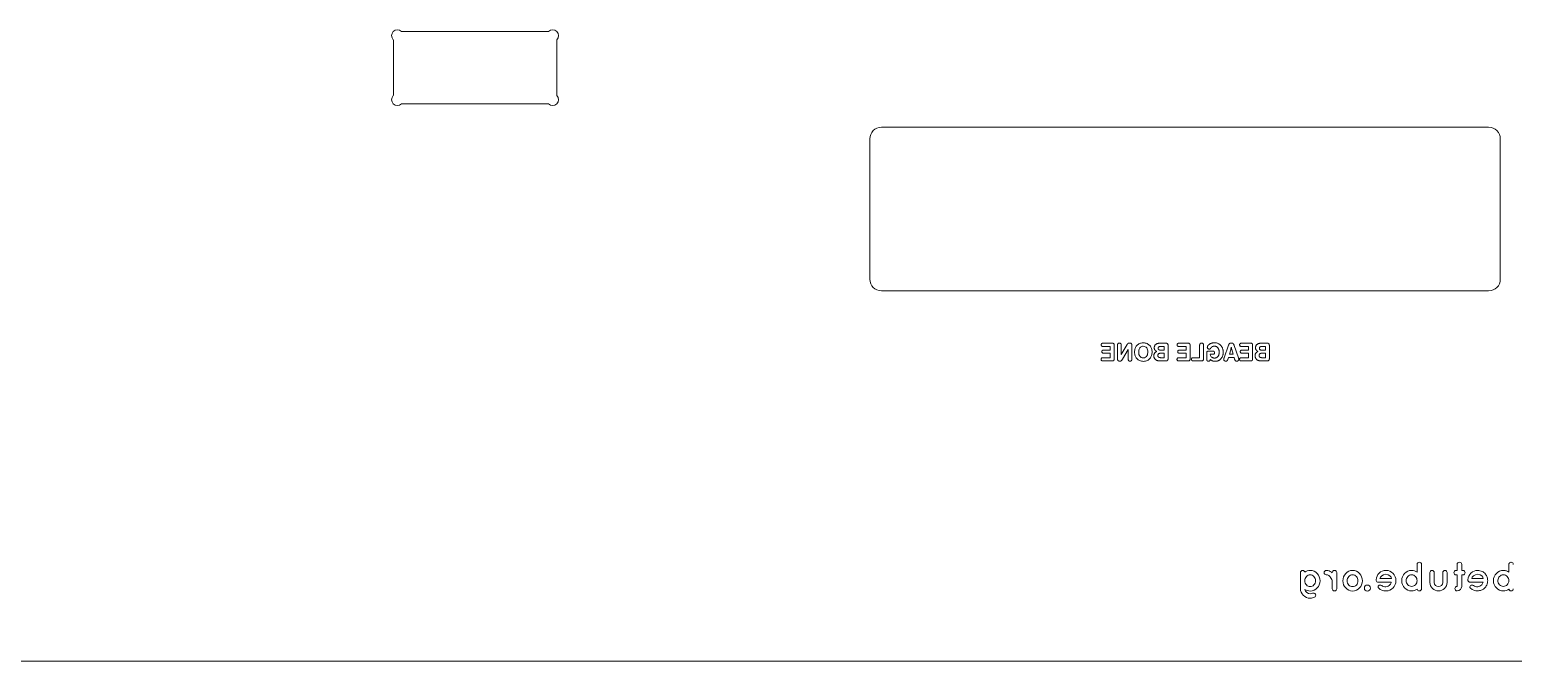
# Model space of a CAD drawing. Header units: millimetres. Extents: x 48 to 1147, y 15 to 1138.
# Drawn here: x 229.5 to 356.5, y 582.8 to 636.8 of the extents above; entities that cross this region are included whole.
import ezdxf

# ---------------------------------------------------------------- set-up
doc = ezdxf.new("R2010")
doc.units = ezdxf.units.MM

msp = doc.modelspace()

# ---------------------------------------------------------------- linework, layer by layer
at = {"color": 7, "linetype": 'Continuous', "lineweight": 15}
for p, q in [((273.9, 636.662), (261.314, 636.662)), ((260.607, 635.955), (260.607, 631.169)), ((274.607, 631.169), (274.607, 635.955)), ((261.314, 630.462), (273.9, 630.462)), ((302.407, 628.462), (354.407, 628.462)), ((301.407, 615.462), (301.407, 627.462)), ((355.407, 627.462), (355.407, 615.462)), ((354.407, 614.462), (302.407, 614.462)), ((322.158, 609.982), (321.401, 609.982)), ((326.721, 609.98), (326.282, 609.98)), ((328.657, 609.982), (327.9, 609.982)), ((334.014, 609.982), (333.257, 609.982)), ((335.394, 609.98), (334.955, 609.98)), ((321.997, 608.741), (321.394, 608.741)), ((321.401, 609.702), (321.997, 609.702)), ((321.457, 609.124), (321.997, 609.124)), ((321.997, 609.396), (321.459, 609.396)), ((321.997, 609.702), (321.997, 609.396)), ((321.997, 609.124), (321.997, 608.741)), ((322.337, 608.65), (322.337, 609.804)), ((322.624, 609.793), (322.624, 608.658)), ((323.445, 609.87), (322.933, 609.008)), ((322.94, 609.189), (322.94, 609.797)), ((323.043, 608.606), (323.542, 609.456)), ((323.535, 609.294), (323.535, 608.675)), ((323.852, 608.66), (323.852, 609.776)), ((326.615, 609.698), (326.316, 609.698)), ((326.325, 609.392), (326.615, 609.392)), ((326.615, 609.123), (326.348, 609.123)), ((326.4, 608.738), (326.615, 608.738)), ((326.615, 609.392), (326.615, 609.698)), ((326.615, 608.738), (326.615, 609.123)), ((326.955, 608.705), (326.955, 609.765)), ((328.495, 608.741), (327.893, 608.741)), ((327.9, 609.702), (328.495, 609.702)), ((327.956, 609.124), (328.495, 609.124)), ((328.495, 609.396), (327.958, 609.396)), ((328.495, 609.702), (328.495, 609.396)), ((328.495, 609.124), (328.495, 608.741)), ((328.836, 608.65), (328.836, 609.804)), ((329.657, 608.742), (329.132, 608.742)), ((329.657, 609.785), (329.657, 608.742)), ((329.998, 608.677), (329.998, 609.787)), ((330.269, 609.151), (330.269, 608.631)), ((330.771, 609.303), (330.425, 609.303)), ((330.559, 609.032), (330.765, 609.032)), ((332.138, 609.825), (331.747, 608.727)), ((332.071, 608.598), (332.121, 608.763)), ((332.121, 608.763), (332.609, 608.763)), ((332.315, 609.405), (332.203, 609.035)), ((332.203, 609.035), (332.53, 609.035)), ((332.53, 609.035), (332.409, 609.438)), ((332.609, 608.763), (332.652, 608.623)), ((332.988, 608.718), (332.618, 609.772)), ((333.852, 608.741), (333.25, 608.741)), ((333.257, 609.702), (333.852, 609.702)), ((333.313, 609.124), (333.852, 609.124)), ((333.852, 609.396), (333.315, 609.396)), ((333.852, 609.702), (333.852, 609.396)), ((333.852, 609.124), (333.852, 608.741)), ((334.193, 608.65), (334.193, 609.804)), ((335.288, 609.698), (334.989, 609.698)), ((334.998, 609.392), (335.288, 609.392)), ((335.288, 609.123), (335.021, 609.123)), ((335.073, 608.738), (335.288, 608.738)), ((335.288, 609.392), (335.288, 609.698)), ((335.288, 608.738), (335.288, 609.123)), ((335.628, 608.705), (335.628, 609.765)), ((321.394, 608.462), (322.156, 608.462)), ((326.329, 608.462), (326.734, 608.462)), ((327.893, 608.462), (328.655, 608.462)), ((329.128, 608.462), (329.777, 608.462)), ((333.25, 608.462), (334.012, 608.462)), ((335.002, 608.462), (335.407, 608.462)), ((348.28, 591.05), (348.28, 590.392)), ((348.662, 588.976), (348.662, 591.05)), ((351.708, 591.047), (351.708, 590.539)), ((352.097, 590.539), (352.097, 591.047)), ((356.138, 591.05), (356.138, 590.392)), ((338.287, 590.353), (338.287, 589)), ((341.013, 590.353), (341.013, 590.329)), ((341.013, 589.638), (341.013, 588.972)), ((341.392, 588.972), (341.392, 590.353)), ((344.771, 589.726), (344.771, 589.708)), ((345.097, 589.834), (346.089, 589.834)), ((349.377, 590.353), (349.377, 589.516)), ((349.748, 589.516), (349.748, 590.353)), ((350.474, 590.353), (350.474, 589.516)), ((350.845, 589.516), (350.845, 590.353)), ((351.708, 590.539), (351.62, 590.539)), ((351.62, 590.153), (351.708, 590.153)), ((351.708, 590.153), (351.708, 589.176)), ((352.198, 590.539), (352.097, 590.539)), ((352.097, 589.176), (352.097, 590.153)), ((352.097, 590.153), (352.198, 590.153)), ((352.63, 589.726), (352.63, 589.708)), ((352.956, 589.834), (353.947, 589.834)), ((344.957, 589.537), (346.071, 589.537)), ((352.816, 589.537), (353.93, 589.537)), ((107.407, 582.762), (597.807, 582.762))]:
    msp.add_line(p, q, dxfattribs=at)
for centre, radius, start, end in [((260.96, 636.308), 0.5, 45, 225), ((274.253, 636.308), 0.5, 315, 135), ((260.96, 630.816), 0.5, 135, 315), ((274.253, 630.816), 0.5, 225, 45), ((302.407, 627.462), 1, 90, 180), ((354.407, 627.462), 1, 0, 90), ((302.407, 615.462), 1, 180, 270), ((354.407, 615.462), 1, 270, 0)]:
    msp.add_arc(centre, radius, start, end, dxfattribs=at)
for points in [[(321.401, 609.702), (321.374, 609.702), (321.346, 609.705), (321.318, 609.711), (321.29, 609.717), (321.266, 609.734), (321.246, 609.763), (321.239, 609.774), (321.234, 609.787), (321.231, 609.8), (321.228, 609.814), (321.227, 609.827), (321.227, 609.84), (321.227, 609.875), (321.235, 609.902), (321.25, 609.923), (321.266, 609.944), (321.283, 609.959), (321.3, 609.967), (321.316, 609.974), (321.332, 609.979), (321.348, 609.98), (321.365, 609.982), (321.382, 609.982), (321.401, 609.982)], [(322.158, 609.982), (322.182, 609.981), (322.208, 609.979), (322.233, 609.975), (322.259, 609.971), (322.282, 609.958), (322.302, 609.935), (322.318, 609.915), (322.328, 609.893), (322.331, 609.87), (322.335, 609.846), (322.337, 609.824), (322.337, 609.804)], [(322.624, 609.793), (322.624, 609.808), (322.624, 609.825), (322.625, 609.842), (322.626, 609.859), (322.629, 609.877), (322.635, 609.894), (322.64, 609.911), (322.649, 609.927), (322.659, 609.942), (322.67, 609.957), (322.686, 609.97), (322.706, 609.98), (322.71, 609.981), (322.719, 609.984), (322.732, 609.988), (322.744, 609.993), (322.761, 609.995), (322.781, 609.995), (322.81, 609.995), (322.833, 609.99), (322.852, 609.98), (322.871, 609.97), (322.886, 609.959), (322.897, 609.948), (322.917, 609.926), (322.93, 609.902), (322.934, 609.875), (322.938, 609.847), (322.94, 609.822), (322.94, 609.797)], [(323.445, 609.87), (323.458, 609.892), (323.47, 609.91), (323.482, 609.925), (323.493, 609.94), (323.506, 609.953), (323.522, 609.964), (323.537, 609.975), (323.555, 609.982), (323.576, 609.988), (323.598, 609.993), (323.624, 609.995), (323.654, 609.995), (323.691, 609.995), (323.724, 609.989), (323.753, 609.978), (323.782, 609.966), (323.805, 609.946), (323.824, 609.918), (323.838, 609.895), (323.846, 609.871), (323.849, 609.848), (323.851, 609.824), (323.852, 609.8), (323.852, 609.776)], [(324.277, 609.785), (324.341, 609.855), (324.419, 609.91), (324.513, 609.95)], [(325.159, 609.946), (325.253, 609.903), (325.331, 609.845), (325.394, 609.773)], [(326.329, 608.462), (326.285, 608.462), (326.239, 608.463), (326.191, 608.466), (326.144, 608.469), (326.098, 608.477), (326.053, 608.489), (326.008, 608.501), (325.964, 608.52), (325.924, 608.545), (325.883, 608.57), (325.846, 608.606), (325.813, 608.651), (325.787, 608.687), (325.767, 608.726), (325.754, 608.767), (325.74, 608.807), (325.733, 608.855), (325.733, 608.91), (325.733, 608.97), (325.742, 609.021), (325.761, 609.064), (325.78, 609.106), (325.802, 609.141), (325.829, 609.169), (325.855, 609.197), (325.883, 609.22), (325.912, 609.237), (325.941, 609.254), (325.965, 609.268), (325.985, 609.278), (325.966, 609.286), (325.945, 609.298), (325.921, 609.312), (325.896, 609.326), (325.873, 609.346), (325.851, 609.37), (325.828, 609.394), (325.81, 609.425), (325.795, 609.462), (325.78, 609.499), (325.772, 609.545), (325.772, 609.6), (325.772, 609.658), (325.784, 609.712), (325.807, 609.761), (325.83, 609.809), (325.864, 609.851), (325.91, 609.885), (325.94, 609.908), (325.972, 609.926), (326.005, 609.938), (326.038, 609.95), (326.07, 609.959), (326.103, 609.966), (326.135, 609.972), (326.166, 609.976), (326.197, 609.978), (326.228, 609.979), (326.256, 609.98), (326.282, 609.98)], [(326.721, 609.98), (326.748, 609.98), (326.778, 609.978), (326.809, 609.975), (326.841, 609.973), (326.869, 609.961), (326.893, 609.941), (326.923, 609.917), (326.941, 609.889), (326.946, 609.857), (326.951, 609.826), (326.954, 609.795), (326.955, 609.765)], [(327.9, 609.702), (327.873, 609.702), (327.845, 609.705), (327.817, 609.711), (327.789, 609.717), (327.765, 609.734), (327.745, 609.763), (327.738, 609.774), (327.733, 609.787), (327.73, 609.8), (327.727, 609.814), (327.726, 609.827), (327.726, 609.84), (327.726, 609.875), (327.733, 609.902), (327.749, 609.923), (327.765, 609.944), (327.782, 609.959), (327.799, 609.967), (327.815, 609.974), (327.831, 609.979), (327.847, 609.98), (327.864, 609.982), (327.881, 609.982), (327.9, 609.982)], [(328.657, 609.982), (328.681, 609.981), (328.707, 609.979), (328.732, 609.975), (328.758, 609.971), (328.781, 609.958), (328.801, 609.935), (328.817, 609.915), (328.827, 609.893), (328.83, 609.87), (328.834, 609.846), (328.836, 609.824), (328.836, 609.804)], [(329.657, 609.785), (329.657, 609.812), (329.659, 609.839), (329.663, 609.865), (329.668, 609.892), (329.681, 609.917), (329.704, 609.941), (329.726, 609.964), (329.748, 609.978), (329.771, 609.983), (329.794, 609.988), (329.812, 609.991), (329.827, 609.991), (329.857, 609.991), (329.881, 609.987), (329.9, 609.978), (329.918, 609.969), (329.933, 609.96), (329.945, 609.95), (329.972, 609.926), (329.988, 609.9), (329.992, 609.872), (329.996, 609.844), (329.998, 609.815), (329.998, 609.787)], [(330.559, 609.032), (330.582, 608.933), (330.625, 608.855), (330.69, 608.797), (330.755, 608.74), (330.837, 608.711), (330.938, 608.711), (330.948, 608.711), (330.962, 608.712), (330.98, 608.713), (330.998, 608.715), (331.019, 608.719), (331.042, 608.725), (331.066, 608.732), (331.091, 608.742), (331.118, 608.756), (331.144, 608.771), (331.171, 608.792), (331.196, 608.819), (331.247, 608.87), (331.281, 608.931), (331.299, 609), (331.317, 609.068), (331.326, 609.139), (331.326, 609.213), (331.326, 609.286), (331.317, 609.354), (331.3, 609.416), (331.283, 609.478), (331.258, 609.533), (331.225, 609.58), (331.192, 609.626), (331.15, 609.663), (331.1, 609.689), (331.05, 609.716), (330.992, 609.729), (330.926, 609.729), (330.878, 609.729), (330.838, 609.724), (330.804, 609.713), (330.771, 609.702), (330.742, 609.689), (330.719, 609.674), (330.696, 609.659), (330.677, 609.643), (330.662, 609.627), (330.647, 609.61), (330.635, 609.596), (330.627, 609.583), (330.607, 609.557), (330.585, 609.533), (330.562, 609.512), (330.539, 609.49), (330.509, 609.48), (330.472, 609.48), (330.455, 609.48), (330.437, 609.483), (330.419, 609.489), (330.401, 609.496), (330.385, 609.505), (330.369, 609.518), (330.353, 609.531), (330.34, 609.548), (330.33, 609.568), (330.32, 609.588), (330.315, 609.611), (330.315, 609.639), (330.315, 609.655), (330.319, 609.677), (330.328, 609.705), (330.337, 609.734), (330.361, 609.771), (330.401, 609.815), (330.421, 609.835), (330.446, 609.857), (330.476, 609.88), (330.506, 609.904), (330.543, 609.926), (330.586, 609.947), (330.629, 609.968), (330.678, 609.985), (330.734, 609.999), (330.79, 610.012), (330.853, 610.019), (330.924, 610.019), (331.044, 610.019), (331.151, 609.997), (331.244, 609.954), (331.337, 609.911), (331.416, 609.853), (331.48, 609.78), (331.543, 609.707), (331.592, 609.622), (331.625, 609.524), (331.658, 609.427), (331.674, 609.323), (331.674, 609.214), (331.674, 609.118), (331.661, 609.024), (331.635, 608.931), (331.608, 608.839), (331.565, 608.755), (331.504, 608.681), (331.454, 608.618), (331.402, 608.569), (331.349, 608.536), (331.296, 608.502), (331.246, 608.477), (331.198, 608.462), (331.151, 608.447), (331.109, 608.438), (331.071, 608.435), (331.034, 608.433), (331.006, 608.431), (330.987, 608.431), (330.933, 608.431), (330.884, 608.436), (330.842, 608.445), (330.799, 608.455), (330.761, 608.467), (330.728, 608.483), (330.694, 608.499), (330.663, 608.517), (330.636, 608.537), (330.609, 608.557), (330.583, 608.577), (330.559, 608.597), (330.559, 608.584), (330.557, 608.569), (330.554, 608.551), (330.551, 608.533), (330.545, 608.516), (330.536, 608.499), (330.527, 608.483), (330.512, 608.469), (330.493, 608.459), (330.474, 608.448), (330.447, 608.442), (330.413, 608.442), (330.377, 608.442), (330.349, 608.449), (330.33, 608.463), (330.311, 608.476), (330.296, 608.493), (330.287, 608.512), (330.278, 608.531), (330.272, 608.552), (330.271, 608.573), (330.269, 608.595), (330.269, 608.614), (330.269, 608.631)], [(332.138, 609.825), (332.147, 609.85), (332.156, 609.872), (332.166, 609.893), (332.176, 609.914), (332.19, 609.932), (332.207, 609.947), (332.224, 609.962), (332.246, 609.974), (332.273, 609.982), (332.299, 609.991), (332.332, 609.995), (332.373, 609.995), (332.414, 609.995), (332.448, 609.99), (332.474, 609.981), (332.499, 609.972), (332.521, 609.958), (332.538, 609.939), (332.555, 609.921), (332.57, 609.897), (332.581, 609.869), (332.593, 609.841), (332.605, 609.809), (332.618, 609.772)], [(333.257, 609.702), (333.229, 609.702), (333.202, 609.705), (333.174, 609.711), (333.146, 609.717), (333.122, 609.734), (333.102, 609.763), (333.095, 609.774), (333.09, 609.787), (333.087, 609.8), (333.084, 609.814), (333.083, 609.827), (333.083, 609.84), (333.083, 609.875), (333.09, 609.902), (333.106, 609.923), (333.122, 609.944), (333.138, 609.959), (333.156, 609.967), (333.171, 609.974), (333.188, 609.979), (333.204, 609.98), (333.221, 609.982), (333.238, 609.982), (333.257, 609.982)], [(334.014, 609.982), (334.038, 609.981), (334.063, 609.979), (334.089, 609.975), (334.115, 609.971), (334.138, 609.958), (334.158, 609.935), (334.174, 609.915), (334.184, 609.893), (334.187, 609.87), (334.191, 609.846), (334.193, 609.824), (334.193, 609.804)], [(335.002, 608.462), (334.958, 608.462), (334.912, 608.463), (334.864, 608.466), (334.817, 608.469), (334.771, 608.477), (334.726, 608.489), (334.681, 608.501), (334.637, 608.52), (334.597, 608.545), (334.556, 608.57), (334.519, 608.606), (334.486, 608.651), (334.46, 608.687), (334.44, 608.726), (334.427, 608.767), (334.413, 608.807), (334.406, 608.855), (334.406, 608.91), (334.406, 608.97), (334.415, 609.021), (334.434, 609.064), (334.453, 609.106), (334.475, 609.141), (334.502, 609.169), (334.528, 609.197), (334.556, 609.22), (334.585, 609.237), (334.614, 609.254), (334.638, 609.268), (334.658, 609.278), (334.639, 609.286), (334.618, 609.298), (334.594, 609.312), (334.569, 609.326), (334.546, 609.346), (334.524, 609.37), (334.502, 609.394), (334.483, 609.425), (334.468, 609.462), (334.453, 609.499), (334.445, 609.545), (334.445, 609.6), (334.445, 609.658), (334.457, 609.712), (334.48, 609.761), (334.503, 609.809), (334.537, 609.851), (334.583, 609.885), (334.613, 609.908), (334.645, 609.926), (334.678, 609.938), (334.711, 609.95), (334.743, 609.959), (334.776, 609.966), (334.808, 609.972), (334.839, 609.976), (334.87, 609.978), (334.901, 609.979), (334.929, 609.98), (334.955, 609.98)], [(335.394, 609.98), (335.421, 609.98), (335.451, 609.978), (335.482, 609.975), (335.514, 609.973), (335.542, 609.961), (335.566, 609.941), (335.596, 609.917), (335.614, 609.889), (335.619, 609.857), (335.624, 609.826), (335.627, 609.795), (335.628, 609.765)], [(321.394, 608.462), (321.377, 608.462), (321.361, 608.462), (321.345, 608.463), (321.329, 608.464), (321.314, 608.468), (321.298, 608.475), (321.282, 608.482), (321.265, 608.495), (321.246, 608.515), (321.227, 608.534), (321.218, 608.562), (321.218, 608.6), (321.218, 608.623), (321.224, 608.645), (321.235, 608.667), (321.254, 608.703), (321.278, 608.724), (321.307, 608.73), (321.337, 608.736), (321.366, 608.739), (321.394, 608.741)], [(321.457, 609.124), (321.441, 609.124), (321.426, 609.125), (321.411, 609.125), (321.396, 609.126), (321.38, 609.129), (321.364, 609.135), (321.31, 609.157), (321.283, 609.198), (321.283, 609.26), (321.283, 609.299), (321.293, 609.328), (321.313, 609.346), (321.333, 609.365), (321.35, 609.377), (321.364, 609.383), (321.38, 609.39), (321.396, 609.394), (321.412, 609.395), (321.427, 609.396), (321.443, 609.396), (321.459, 609.396)], [(322.337, 608.65), (322.337, 608.637), (322.337, 608.621), (322.336, 608.603), (322.335, 608.586), (322.331, 608.568), (322.325, 608.551), (322.318, 608.533), (322.308, 608.517), (322.294, 608.502), (322.279, 608.487), (322.259, 608.476), (322.233, 608.469), (322.222, 608.466), (322.21, 608.464), (322.197, 608.463), (322.184, 608.462), (322.17, 608.462), (322.156, 608.462)], [(323.043, 608.606), (323.029, 608.581), (323.015, 608.558), (323.001, 608.539), (322.988, 608.519), (322.973, 608.503), (322.958, 608.488), (322.943, 608.474), (322.926, 608.463), (322.906, 608.456), (322.886, 608.449), (322.86, 608.445), (322.83, 608.445), (322.78, 608.445), (322.741, 608.452), (322.713, 608.467), (322.685, 608.481), (322.665, 608.499), (322.652, 608.52), (322.639, 608.542), (322.631, 608.565), (322.628, 608.59), (322.625, 608.615), (322.624, 608.638), (322.624, 608.658)], [(322.94, 609.189), (322.94, 609.173), (322.94, 609.158), (322.939, 609.144), (322.938, 609.129), (322.937, 609.114), (322.937, 609.099), (322.937, 609.083), (322.937, 609.068), (322.936, 609.054), (322.936, 609.039), (322.935, 609.024), (322.933, 609.008)], [(323.535, 609.294), (323.535, 609.314), (323.535, 609.331), (323.535, 609.345), (323.535, 609.358), (323.536, 609.371), (323.537, 609.381), (323.537, 609.392), (323.538, 609.403), (323.539, 609.414), (323.54, 609.424), (323.541, 609.438), (323.542, 609.456)], [(323.852, 608.66), (323.852, 608.631), (323.85, 608.602), (323.846, 608.571), (323.843, 608.54), (323.829, 608.513), (323.804, 608.488), (323.8, 608.484), (323.789, 608.476), (323.772, 608.463), (323.755, 608.451), (323.729, 608.445), (323.695, 608.445), (323.656, 608.445), (323.626, 608.453), (323.604, 608.47), (323.583, 608.487), (323.567, 608.506), (323.557, 608.53), (323.547, 608.554), (323.541, 608.579), (323.539, 608.605), (323.536, 608.632), (323.535, 608.655), (323.535, 608.675)], [(324.131, 609.534), (324.164, 609.631), (324.213, 609.714), (324.277, 609.785)], [(324.281, 608.66), (324.216, 608.732), (324.166, 608.816), (324.132, 608.911)], [(324.521, 608.491), (324.427, 608.532), (324.347, 608.588), (324.281, 608.66)], [(324.439, 609.293), (324.441, 609.325), (324.446, 609.361), (324.456, 609.4)], [(324.456, 609.4), (324.465, 609.44), (324.48, 609.48), (324.501, 609.521)], [(324.537, 608.862), (324.504, 608.906), (324.479, 608.959), (324.462, 609.02)], [(324.501, 609.521), (324.522, 609.562), (324.551, 609.599), (324.588, 609.634)], [(324.661, 608.757), (324.612, 608.782), (324.571, 608.817), (324.537, 608.862)], [(324.588, 609.634), (324.621, 609.663), (324.658, 609.684), (324.7, 609.7)], [(324.7, 609.7), (324.741, 609.715), (324.784, 609.722), (324.829, 609.722)], [(324.829, 609.722), (324.893, 609.722), (324.95, 609.708), (325, 609.681)], [(325, 609.681), (325.049, 609.654), (325.09, 609.618), (325.122, 609.573)], [(325.148, 608.911), (325.12, 608.858), (325.08, 608.813), (325.03, 608.776)], [(325.122, 609.573), (325.154, 609.527), (325.179, 609.475), (325.195, 609.416)], [(325.205, 609.078), (325.195, 609.02), (325.176, 608.964), (325.148, 608.911)], [(325.394, 609.773), (325.456, 609.7), (325.503, 609.617), (325.534, 609.521)], [(325.534, 609.521), (325.564, 609.426), (325.58, 609.326), (325.58, 609.221)], [(325.58, 609.221), (325.58, 609.127), (325.565, 609.032), (325.537, 608.938)], [(326.4, 608.738), (326.356, 608.738), (326.312, 608.74), (326.269, 608.745), (326.255, 608.746), (326.236, 608.75), (326.214, 608.756), (326.192, 608.761), (326.171, 608.771), (326.151, 608.786), (326.131, 608.8), (326.113, 608.819), (326.099, 608.842), (326.085, 608.866), (326.078, 608.897), (326.078, 608.936), (326.078, 608.946), (326.078, 608.957), (326.08, 608.969), (326.081, 608.981), (326.085, 608.994), (326.09, 609.007), (326.102, 609.036), (326.117, 609.058), (326.137, 609.073), (326.156, 609.089), (326.177, 609.101), (326.201, 609.108), (326.225, 609.115), (326.25, 609.119), (326.275, 609.121), (326.301, 609.122), (326.326, 609.123), (326.348, 609.123)], [(326.325, 609.392), (326.305, 609.392), (326.282, 609.392), (326.257, 609.394), (326.232, 609.395), (326.208, 609.401), (326.185, 609.411), (326.162, 609.421), (326.143, 609.436), (326.128, 609.457), (326.113, 609.478), (326.106, 609.507), (326.106, 609.546), (326.106, 609.583), (326.113, 609.612), (326.129, 609.633), (326.145, 609.654), (326.164, 609.669), (326.185, 609.678), (326.207, 609.687), (326.23, 609.693), (326.254, 609.695), (326.278, 609.697), (326.299, 609.698), (326.316, 609.698)], [(326.955, 608.705), (326.955, 608.676), (326.953, 608.644), (326.949, 608.608), (326.945, 608.572), (326.93, 608.541), (326.904, 608.516), (326.879, 608.49), (326.852, 608.475), (326.821, 608.47), (326.79, 608.464), (326.761, 608.462), (326.734, 608.462)], [(327.893, 608.462), (327.876, 608.462), (327.86, 608.462), (327.844, 608.463), (327.828, 608.464), (327.812, 608.468), (327.796, 608.475), (327.781, 608.482), (327.764, 608.495), (327.745, 608.515), (327.726, 608.534), (327.717, 608.562), (327.717, 608.6), (327.717, 608.623), (327.723, 608.645), (327.734, 608.667), (327.753, 608.703), (327.777, 608.724), (327.806, 608.73), (327.836, 608.736), (327.865, 608.739), (327.893, 608.741)], [(327.956, 609.124), (327.94, 609.124), (327.925, 609.125), (327.91, 609.125), (327.894, 609.126), (327.879, 609.129), (327.863, 609.135), (327.809, 609.157), (327.781, 609.198), (327.781, 609.26), (327.781, 609.299), (327.792, 609.328), (327.812, 609.346), (327.832, 609.365), (327.849, 609.377), (327.863, 609.383), (327.879, 609.39), (327.895, 609.394), (327.911, 609.395), (327.926, 609.396), (327.942, 609.396), (327.958, 609.396)], [(328.836, 608.65), (328.836, 608.637), (328.835, 608.621), (328.835, 608.603), (328.834, 608.586), (328.83, 608.568), (328.824, 608.551), (328.817, 608.533), (328.807, 608.517), (328.793, 608.502), (328.778, 608.487), (328.758, 608.476), (328.732, 608.469), (328.721, 608.466), (328.709, 608.464), (328.696, 608.463), (328.683, 608.462), (328.669, 608.462), (328.655, 608.462)], [(329.128, 608.462), (329.115, 608.462), (329.101, 608.462), (329.087, 608.463), (329.073, 608.464), (329.059, 608.466), (329.045, 608.471), (329.031, 608.475), (329.018, 608.481), (329.005, 608.49), (328.992, 608.499), (328.981, 608.512), (328.971, 608.529), (328.959, 608.552), (328.954, 608.575), (328.954, 608.6), (328.954, 608.608), (328.954, 608.619), (328.956, 608.631), (328.957, 608.643), (328.962, 608.655), (328.969, 608.667), (328.989, 608.702), (329.014, 608.724), (329.045, 608.73), (329.076, 608.737), (329.105, 608.741), (329.132, 608.742)], [(329.998, 608.677), (329.997, 608.65), (329.994, 608.622), (329.99, 608.593), (329.986, 608.565), (329.971, 608.538), (329.947, 608.514), (329.923, 608.489), (329.895, 608.475), (329.865, 608.471), (329.835, 608.466), (329.806, 608.463), (329.777, 608.462)], [(330.269, 609.151), (330.269, 609.214), (330.282, 609.255), (330.307, 609.274), (330.333, 609.294), (330.372, 609.303), (330.425, 609.303)], [(330.771, 609.303), (330.791, 609.303), (330.812, 609.302), (330.834, 609.299), (330.855, 609.296), (330.876, 609.286), (330.896, 609.269), (330.906, 609.261), (330.916, 609.248), (330.925, 609.231), (330.935, 609.214), (330.939, 609.192), (330.939, 609.164), (330.939, 609.132), (330.933, 609.106), (330.92, 609.089), (330.907, 609.071), (330.892, 609.057), (330.874, 609.049), (330.856, 609.04), (330.837, 609.035), (330.817, 609.034), (330.797, 609.033), (330.779, 609.032), (330.765, 609.032)], [(332.071, 608.598), (332.066, 608.579), (332.059, 608.56), (332.05, 608.542), (332.041, 608.523), (332.031, 608.507), (332.018, 608.492), (332.005, 608.478), (331.989, 608.467), (331.97, 608.458), (331.952, 608.449), (331.928, 608.445), (331.899, 608.445), (331.848, 608.445), (331.805, 608.46), (331.772, 608.488), (331.738, 608.517), (331.721, 608.555), (331.721, 608.604), (331.721, 608.626), (331.723, 608.646), (331.728, 608.667), (331.734, 608.687), (331.74, 608.707), (331.747, 608.727)], [(332.315, 609.405), (332.322, 609.433), (332.327, 609.456), (332.332, 609.475), (332.336, 609.495), (332.34, 609.513), (332.344, 609.529), (332.347, 609.546), (332.351, 609.562), (332.354, 609.579), (332.358, 609.596), (332.362, 609.616), (332.366, 609.64), (332.373, 609.603), (332.379, 609.569), (332.384, 609.538), (332.389, 609.507), (332.398, 609.474), (332.409, 609.438)], [(332.988, 608.718), (332.995, 608.7), (333.001, 608.681), (333.005, 608.663), (333.009, 608.645), (333.011, 608.627), (333.011, 608.606), (333.011, 608.573), (333.004, 608.547), (332.991, 608.526), (332.977, 608.505), (332.961, 608.489), (332.943, 608.476), (332.924, 608.464), (332.904, 608.456), (332.883, 608.452), (332.863, 608.447), (332.844, 608.445), (332.828, 608.445), (332.798, 608.445), (332.774, 608.45), (332.754, 608.46), (332.735, 608.47), (332.719, 608.484), (332.706, 608.501), (332.693, 608.518), (332.683, 608.538), (332.675, 608.559), (332.667, 608.58), (332.659, 608.602), (332.652, 608.623)], [(333.25, 608.462), (333.233, 608.462), (333.217, 608.462), (333.201, 608.463), (333.185, 608.464), (333.169, 608.468), (333.153, 608.475), (333.138, 608.482), (333.12, 608.495), (333.102, 608.515), (333.083, 608.534), (333.074, 608.562), (333.074, 608.6), (333.074, 608.623), (333.08, 608.645), (333.091, 608.667), (333.11, 608.703), (333.134, 608.724), (333.163, 608.73), (333.193, 608.736), (333.222, 608.739), (333.25, 608.741)], [(333.313, 609.124), (333.297, 609.124), (333.281, 609.125), (333.266, 609.125), (333.251, 609.126), (333.236, 609.129), (333.22, 609.135), (333.166, 609.157), (333.138, 609.198), (333.138, 609.26), (333.138, 609.299), (333.148, 609.328), (333.169, 609.346), (333.189, 609.365), (333.206, 609.377), (333.22, 609.383), (333.236, 609.39), (333.252, 609.394), (333.268, 609.395), (333.283, 609.396), (333.299, 609.396), (333.315, 609.396)], [(334.193, 608.65), (334.193, 608.637), (334.192, 608.621), (334.192, 608.603), (334.191, 608.586), (334.187, 608.568), (334.181, 608.551), (334.174, 608.533), (334.164, 608.517), (334.15, 608.502), (334.135, 608.487), (334.115, 608.476), (334.089, 608.469), (334.078, 608.466), (334.066, 608.464), (334.053, 608.463), (334.04, 608.462), (334.026, 608.462), (334.012, 608.462)], [(335.073, 608.738), (335.029, 608.738), (334.985, 608.74), (334.942, 608.745), (334.928, 608.746), (334.909, 608.75), (334.887, 608.756), (334.865, 608.761), (334.844, 608.771), (334.824, 608.786), (334.804, 608.8), (334.786, 608.819), (334.772, 608.842), (334.758, 608.866), (334.751, 608.897), (334.751, 608.936), (334.751, 608.946), (334.751, 608.957), (334.753, 608.969), (334.754, 608.981), (334.758, 608.994), (334.763, 609.007), (334.775, 609.036), (334.79, 609.058), (334.81, 609.073), (334.829, 609.089), (334.851, 609.101), (334.874, 609.108), (334.898, 609.115), (334.923, 609.119), (334.948, 609.121), (334.974, 609.122), (334.999, 609.123), (335.021, 609.123)], [(334.998, 609.392), (334.978, 609.392), (334.955, 609.392), (334.93, 609.394), (334.905, 609.395), (334.881, 609.401), (334.858, 609.411), (334.835, 609.421), (334.816, 609.436), (334.801, 609.457), (334.786, 609.478), (334.779, 609.507), (334.779, 609.546), (334.779, 609.583), (334.786, 609.612), (334.802, 609.633), (334.818, 609.654), (334.837, 609.669), (334.858, 609.678), (334.88, 609.687), (334.903, 609.693), (334.927, 609.695), (334.951, 609.697), (334.972, 609.698), (334.989, 609.698)], [(335.628, 608.705), (335.628, 608.676), (335.626, 608.644), (335.622, 608.608), (335.618, 608.572), (335.603, 608.541), (335.577, 608.516), (335.552, 608.49), (335.525, 608.475), (335.494, 608.47), (335.463, 608.464), (335.434, 608.462), (335.407, 608.462)], [(348.28, 591.05), (348.28, 591.152), (348.364, 591.24), (348.472, 591.24)], [(348.472, 591.24), (348.578, 591.24), (348.662, 591.152), (348.662, 591.05)], [(351.708, 591.047), (351.708, 591.155), (351.792, 591.24), (351.9, 591.24)], [(351.9, 591.24), (352.009, 591.24), (352.097, 591.155), (352.097, 591.047)], [(356.331, 591.24), (356.436, 591.24), (356.52, 591.152), (356.52, 591.05)], [(338.287, 590.353), (338.287, 590.455), (338.367, 590.539), (338.473, 590.539)], [(338.473, 590.539), (338.563, 590.539), (338.641, 590.476), (338.658, 590.392)], [(338.658, 590.392), (338.784, 590.483), (338.945, 590.539), (339.128, 590.539)], [(338.662, 589.656), (338.662, 589.796), (338.718, 589.929), (338.795, 590.013)], [(338.795, 589.295), (338.718, 589.375), (338.662, 589.509), (338.662, 589.656)], [(339.128, 590.539), (339.359, 590.539), (339.573, 590.437), (339.724, 590.279)], [(339.724, 590.279), (339.874, 590.115), (339.969, 589.897), (339.969, 589.656)], [(339.969, 589.656), (339.969, 589.41), (339.874, 589.193), (339.724, 589.039)], [(340.312, 590.353), (340.312, 590.455), (340.393, 590.535), (340.498, 590.535)], [(340.498, 590.167), (340.393, 590.167), (340.312, 590.255), (340.312, 590.353)], [(340.498, 590.535), (340.673, 590.539), (340.824, 590.476), (340.94, 590.399)], [(340.709, 590.101), (340.649, 590.146), (340.579, 590.167), (340.498, 590.167)], [(340.87, 589.933), (340.828, 589.999), (340.775, 590.059), (340.709, 590.101)], [(341.013, 589.638), (340.996, 589.687), (340.954, 589.82), (340.87, 589.933)], [(340.94, 590.399), (340.964, 590.381), (340.992, 590.353), (341.013, 590.329)], [(341.013, 590.353), (341.013, 590.455), (341.101, 590.535), (341.206, 590.535)], [(341.206, 590.535), (341.308, 590.535), (341.392, 590.455), (341.392, 590.353)], [(343.085, 590.024), (343.166, 589.929), (343.211, 589.803), (343.211, 589.659)], [(343.211, 589.659), (343.211, 589.509), (343.166, 589.386), (343.085, 589.288)], [(344.771, 589.726), (344.799, 590.199), (345.16, 590.539), (345.616, 590.539)], [(344.775, 589.677), (344.771, 589.684), (344.771, 589.701), (344.771, 589.708)], [(344.957, 589.537), (344.859, 589.537), (344.785, 589.593), (344.775, 589.677)], [(345.097, 589.834), (345.132, 589.975), (345.311, 590.181), (345.616, 590.206)], [(345.616, 590.539), (346.096, 590.539), (346.467, 590.139), (346.471, 589.663)], [(345.616, 590.206), (345.914, 590.192), (346.061, 589.978), (346.089, 589.834)], [(346.471, 589.663), (346.467, 589.186), (346.096, 588.79), (345.616, 588.787)], [(346.959, 589.659), (346.959, 590.139), (347.337, 590.539), (347.81, 590.539)], [(347.81, 588.787), (347.337, 588.787), (346.959, 589.186), (346.959, 589.659)], [(347.81, 590.539), (347.982, 590.539), (348.15, 590.483), (348.28, 590.392)], [(348.139, 590.013), (348.227, 589.926), (348.28, 589.799), (348.28, 589.659)], [(348.28, 589.659), (348.28, 589.526), (348.227, 589.4), (348.139, 589.312)], [(349.377, 590.353), (349.377, 590.451), (349.468, 590.539), (349.566, 590.539)], [(349.566, 590.539), (349.671, 590.539), (349.748, 590.451), (349.748, 590.353)], [(350.474, 590.353), (350.474, 590.451), (350.554, 590.539), (350.66, 590.539)], [(350.66, 590.539), (350.761, 590.539), (350.845, 590.451), (350.845, 590.353)], [(351.424, 590.346), (351.424, 590.455), (351.515, 590.539), (351.62, 590.539)], [(351.62, 590.153), (351.515, 590.153), (351.424, 590.241), (351.424, 590.346)], [(352.198, 590.539), (352.307, 590.539), (352.391, 590.455), (352.391, 590.346)], [(352.391, 590.346), (352.391, 590.241), (352.307, 590.153), (352.198, 590.153)], [(352.63, 589.726), (352.658, 590.199), (353.019, 590.539), (353.474, 590.539)], [(352.956, 589.834), (352.991, 589.975), (353.17, 590.181), (353.474, 590.206)], [(353.474, 590.206), (353.772, 590.192), (353.919, 589.978), (353.947, 589.834)], [(354.817, 589.659), (354.817, 590.139), (355.196, 590.539), (355.669, 590.539)], [(355.669, 588.787), (355.196, 588.787), (354.817, 589.186), (354.817, 589.659)], [(339.128, 588.159), (338.662, 588.159), (338.287, 588.541), (338.287, 589)], [(338.669, 588.913), (338.714, 588.699), (338.9, 588.538), (339.128, 588.538)], [(339.128, 588.773), (338.956, 588.773), (338.795, 588.825), (338.669, 588.913)], [(339.724, 589.039), (339.573, 588.874), (339.359, 588.773), (339.128, 588.773)], [(339.128, 588.538), (339.201, 588.538), (339.268, 588.555), (339.327, 588.587)], [(339.327, 588.587), (339.426, 588.629), (339.534, 588.594), (339.58, 588.499)], [(339.58, 588.499), (339.629, 588.405), (339.587, 588.289), (339.496, 588.247)], [(341.206, 588.787), (341.101, 588.787), (341.013, 588.871), (341.013, 588.972)], [(341.392, 588.972), (341.392, 588.871), (341.308, 588.787), (341.206, 588.787)], [(344.989, 589.018), (344.908, 589.092), (344.943, 589.197), (344.989, 589.246)], [(344.989, 589.246), (345.034, 589.302), (345.178, 589.312), (345.251, 589.235)], [(345.616, 588.787), (345.367, 588.787), (345.16, 588.86), (344.989, 589.018)], [(345.251, 589.235), (345.339, 589.169), (345.49, 589.137), (345.616, 589.147)], [(345.616, 589.147), (345.739, 589.158), (345.879, 589.221), (345.952, 589.305)], [(345.952, 589.305), (346.015, 589.365), (346.054, 589.456), (346.071, 589.537)], [(348.287, 588.937), (348.153, 588.846), (347.985, 588.787), (347.81, 588.787)], [(348.472, 588.787), (348.378, 588.787), (348.304, 588.853), (348.287, 588.937)], [(348.662, 588.976), (348.662, 588.874), (348.578, 588.787), (348.472, 588.787)], [(350.116, 588.787), (349.713, 588.787), (349.377, 589.116), (349.377, 589.516)], [(349.748, 589.516), (349.752, 589.316), (349.913, 589.158), (350.116, 589.158)], [(350.845, 589.516), (350.845, 589.116), (350.516, 588.787), (350.116, 588.787)], [(350.116, 589.158), (350.316, 589.158), (350.474, 589.316), (350.474, 589.516)], [(351.515, 588.979), (351.515, 589.088), (351.599, 589.176), (351.708, 589.176)], [(351.708, 588.787), (351.599, 588.787), (351.515, 588.871), (351.515, 588.979)], [(352.097, 589.176), (352.097, 588.962), (351.922, 588.787), (351.708, 588.787)], [(352.847, 589.018), (352.767, 589.092), (352.802, 589.197), (352.847, 589.246)], [(352.847, 589.246), (352.893, 589.302), (353.036, 589.312), (353.11, 589.235)], [(353.474, 588.787), (353.226, 588.787), (353.019, 588.86), (352.847, 589.018)], [(353.11, 589.235), (353.198, 589.169), (353.348, 589.137), (353.474, 589.147)], [(353.474, 589.147), (353.597, 589.158), (353.737, 589.221), (353.811, 589.305)], [(353.811, 589.305), (353.874, 589.365), (353.912, 589.456), (353.93, 589.537)], [(356.145, 588.937), (356.012, 588.846), (355.844, 588.787), (355.669, 588.787)], [(356.52, 588.976), (356.52, 588.874), (356.436, 588.787), (356.331, 588.787)], [(339.496, 588.247), (339.387, 588.191), (339.257, 588.159), (339.128, 588.159)]]:
    msp.add_open_spline(points, degree=3, dxfattribs=at)
for points, knots in [([(324.513, 609.95), (324.606, 609.99), (324.711, 610.01), (324.829, 610.01), (324.955, 610.01), (325.065, 609.989), (325.159, 609.946)], [0, 0, 0, 0, 0.5, 0.5, 0.5, 1, 1, 1, 1]), ([(324.132, 608.911), (324.097, 609.008), (324.08, 609.111), (324.08, 609.221), (324.08, 609.333), (324.097, 609.437), (324.131, 609.534)], [0, 0, 0, 0, 0.5, 0.5, 0.5, 1, 1, 1, 1]), ([(324.462, 609.02), (324.446, 609.081), (324.437, 609.147), (324.437, 609.219), (324.437, 609.236), (324.438, 609.261), (324.439, 609.293)], [0, 0, 0, 0, 0.5, 0.5, 0.5, 1, 1, 1, 1]), ([(325.03, 608.776), (324.979, 608.738), (324.912, 608.72), (324.831, 608.72), (324.766, 608.72), (324.71, 608.732), (324.661, 608.757)], [0, 0, 0, 0, 0.5, 0.5, 0.5, 1, 1, 1, 1]), ([(325.537, 608.938), (325.508, 608.845), (325.464, 608.76), (325.403, 608.685), (325.343, 608.609), (325.267, 608.548), (325.175, 608.501)], [0, 0, 0, 0, 0.5, 0.5, 0.5, 1, 1, 1, 1]), ([(325.195, 609.416), (325.212, 609.356), (325.22, 609.294), (325.22, 609.229), (325.22, 609.186), (325.215, 609.136), (325.205, 609.078)], [0, 0, 0, 0, 0.5, 0.5, 0.5, 1, 1, 1, 1]), ([(325.175, 608.501), (325.084, 608.453), (324.974, 608.43), (324.846, 608.43), (324.724, 608.43), (324.616, 608.45), (324.521, 608.491)], [0, 0, 0, 0, 0.5, 0.5, 0.5, 1, 1, 1, 1]), ([(356.138, 591.05), (356.142, 591.078), (356.149, 591.133), (356.2, 591.195), (356.263, 591.233), (356.308, 591.237), (356.331, 591.24)], [0, 0, 0, 0, 0.2770981, 0.5505692, 0.7698358, 1, 1, 1, 1]), ([(338.795, 590.013), (338.886, 590.111), (338.995, 590.164), (339.128, 590.164), (339.25, 590.164), (339.366, 590.111), (339.45, 590.013)], [0, 0, 0, 0, 0.5, 0.5, 0.5, 1, 1, 1, 1]), ([(339.45, 590.013), (339.534, 589.929), (339.59, 589.796), (339.59, 589.656), (339.59, 589.509), (339.534, 589.375), (339.45, 589.295)], [0, 0, 0, 0, 0.5, 0.5, 0.5, 1, 1, 1, 1]), ([(342.163, 589.042), (342.006, 589.197), (341.918, 589.414), (341.918, 589.659), (341.918, 589.897), (342.006, 590.104), (342.163, 590.272)], [0, 0, 0, 0, 0.5, 0.5, 0.5, 1, 1, 1, 1]), ([(342.163, 590.272), (342.307, 590.437), (342.517, 590.539), (342.749, 590.539), (342.99, 590.539), (343.194, 590.437), (343.351, 590.272)], [0, 0, 0, 0, 0.5, 0.5, 0.5, 1, 1, 1, 1]), ([(342.426, 589.288), (342.339, 589.386), (342.29, 589.509), (342.29, 589.659), (342.29, 589.803), (342.339, 589.929), (342.426, 590.024)], [0, 0, 0, 0, 0.5, 0.5, 0.5, 1, 1, 1, 1]), ([(342.426, 590.024), (342.514, 590.101), (342.626, 590.157), (342.749, 590.157), (342.882, 590.157), (342.997, 590.101), (343.085, 590.024)], [0, 0, 0, 0, 0.5, 0.5, 0.5, 1, 1, 1, 1]), ([(343.351, 590.272), (343.502, 590.104), (343.593, 589.897), (343.593, 589.659), (343.593, 589.414), (343.502, 589.197), (343.351, 589.042)], [0, 0, 0, 0, 0.5, 0.5, 0.5, 1, 1, 1, 1]), ([(347.481, 589.312), (347.393, 589.4), (347.34, 589.526), (347.34, 589.659), (347.34, 589.799), (347.393, 589.926), (347.481, 590.013)], [0, 0, 0, 0, 0.5, 0.5, 0.5, 1, 1, 1, 1]), ([(347.481, 590.013), (347.568, 590.104), (347.684, 590.157), (347.81, 590.157), (347.94, 590.157), (348.052, 590.104), (348.139, 590.013)], [0, 0, 0, 0, 0.5, 0.5, 0.5, 1, 1, 1, 1]), ([(352.633, 589.677), (352.633, 589.679), (352.631, 589.685), (352.63, 589.696), (352.63, 589.704), (352.63, 589.708)], [0, 0, 0, 0, 0.2573448, 0.5748194, 1, 1, 1, 1]), ([(352.816, 589.537), (352.79, 589.539), (352.741, 589.543), (352.682, 589.578), (352.645, 589.624), (352.637, 589.659), (352.633, 589.677)], [0, 0, 0, 0, 0.306073, 0.5804605, 0.7870421, 1, 1, 1, 1]), ([(353.474, 590.539), (353.603, 590.522), (353.856, 590.488), (354.133, 590.25), (354.298, 589.965), (354.319, 589.765), (354.33, 589.663)], [0, 0, 0, 0, 0.28302151, 0.55644789, 0.77437861, 1, 1, 1, 1]), ([(354.33, 589.663), (354.313, 589.534), (354.28, 589.28), (354.055, 588.995), (353.776, 588.82), (353.576, 588.798), (353.474, 588.787)], [0, 0, 0, 0, 0.2845013, 0.5587913, 0.77503, 1, 1, 1, 1]), ([(355.339, 589.312), (355.296, 589.369), (355.208, 589.485), (355.189, 589.695), (355.233, 589.88), (355.304, 589.97), (355.339, 590.013)], [0, 0, 0, 0, 0.2727095, 0.5592931, 0.785334, 1, 1, 1, 1]), ([(355.339, 590.013), (355.427, 590.104), (355.542, 590.157), (355.669, 590.157), (355.798, 590.157), (355.91, 590.104), (355.998, 590.013)], [0.00001107, 0.00001107, 0.00001107, 0.00001107, 0.5, 0.5, 0.5, 1, 1, 1, 1]), ([(355.669, 590.539), (355.764, 590.53), (355.932, 590.515), (356.076, 590.429), (356.138, 590.392)], [0, 0, 0, 0, 0.5692635, 1, 1, 1, 1]), ([(355.998, 590.013), (356.042, 589.956), (356.123, 589.851), (356.133, 589.719), (356.138, 589.659)], [0, 0, 0, 0, 0.54324968, 1, 1, 1, 1]), ([(356.138, 589.659), (356.13, 589.585), (356.116, 589.456), (356.033, 589.355), (355.998, 589.312)], [0, 0, 0, 0, 0.5680568, 1, 1, 1, 1]), ([(339.45, 589.295), (339.366, 589.2), (339.25, 589.151), (339.128, 589.151), (338.995, 589.151), (338.886, 589.2), (338.795, 589.295)], [0, 0, 0, 0, 0.5, 0.5, 0.5, 1, 1, 1, 1]), ([(343.351, 589.042), (343.194, 588.878), (342.99, 588.776), (342.749, 588.776), (342.517, 588.776), (342.307, 588.878), (342.163, 589.042)], [0, 0, 0, 0, 0.5, 0.5, 0.5, 1, 1, 1, 1]), ([(343.085, 589.288), (342.997, 589.204), (342.882, 589.158), (342.749, 589.158), (342.626, 589.158), (342.514, 589.204), (342.426, 589.288)], [0, 0, 0, 0, 0.5, 0.5, 0.5, 1, 1, 1, 1]), ([(344.028, 588.762), (343.884, 588.762), (343.765, 588.878), (343.765, 589.021), (343.765, 589.165), (343.884, 589.284), (344.028, 589.284)], [0, 0, 0, 0, 0.5, 0.5, 0.5, 1, 1, 1, 1]), ([(344.028, 589.284), (344.172, 589.284), (344.287, 589.165), (344.287, 589.021), (344.287, 588.878), (344.172, 588.762), (344.028, 588.762)], [0, 0, 0, 0, 0.5, 0.5, 0.5, 1, 1, 1, 1]), ([(348.139, 589.312), (348.052, 589.221), (347.94, 589.169), (347.81, 589.169), (347.684, 589.169), (347.568, 589.221), (347.481, 589.312)], [0, 0, 0, 0, 0.5, 0.5, 0.5, 1, 1, 1, 1]), ([(355.998, 589.312), (355.91, 589.221), (355.798, 589.169), (355.669, 589.169), (355.542, 589.169), (355.427, 589.221), (355.339, 589.312)], [0, 0, 0, 0, 0.5, 0.5, 0.5, 0.99998901, 0.99998901, 0.99998901, 0.99998901]), ([(356.331, 588.787), (356.306, 588.789), (356.257, 588.795), (356.199, 588.835), (356.161, 588.883), (356.151, 588.919), (356.145, 588.937)], [0, 0, 0, 0, 0.291692, 0.5679103, 0.7829219, 1, 1, 1, 1])]:
    msp.add_open_spline(points, degree=3, knots=knots, dxfattribs=at)

doc.saveas('drawing.dxf')
